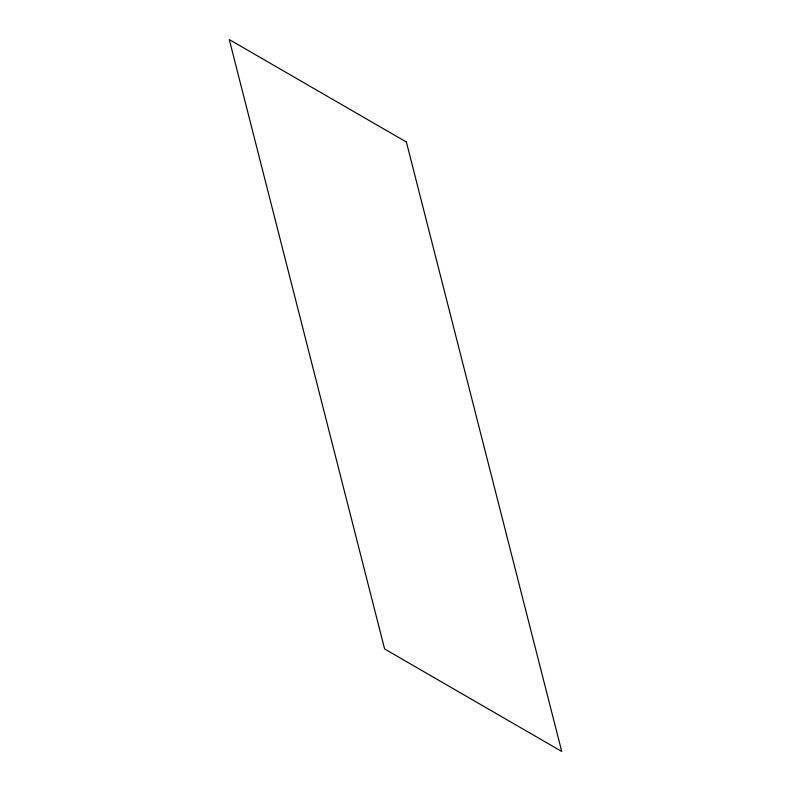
<?xml version="1.0" encoding="UTF-8"?>
<svg xmlns="http://www.w3.org/2000/svg" width="791" height="791" viewBox="0 0 791 791"><rect width="100%" height="100%" fill="white"/><g stroke="black" fill="none" stroke-linecap="round" stroke-linejoin="round"><path stroke-width="1.19" d="M406.386 142.024L229.271 39.55L384.614 648.976L561.729 751.45L406.386 142.024"/></g></svg>
